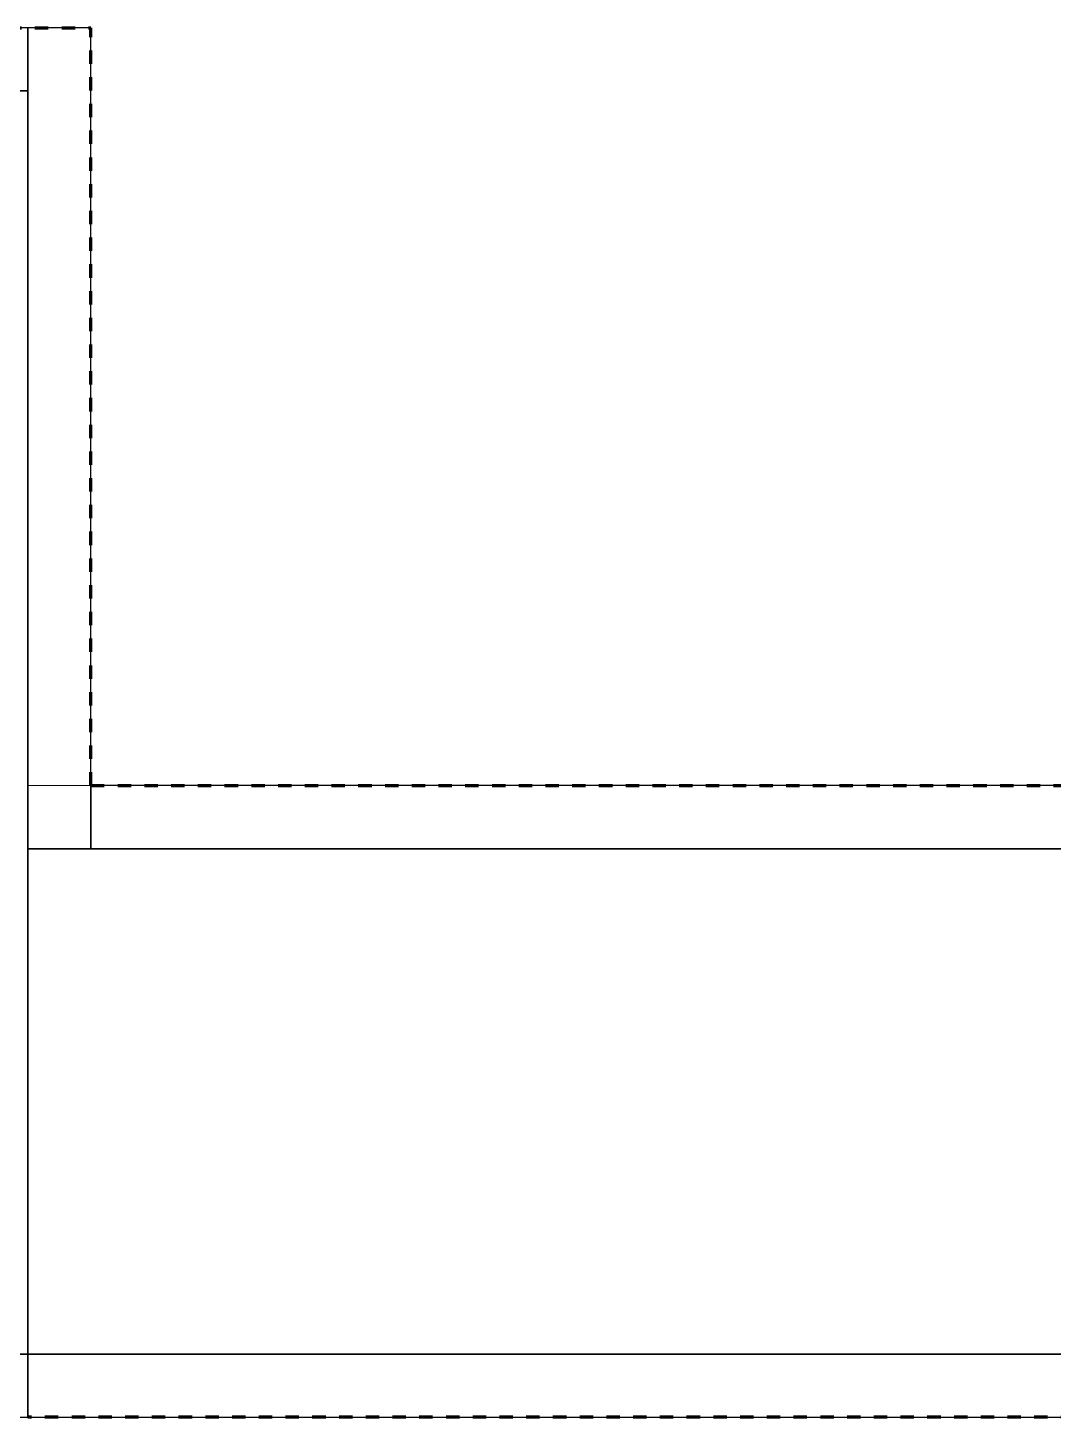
# Model space of a CAD drawing. Header units: millimetres. Extents: x -5300 to 98858, y -5196 to 93886.
# Drawn here: x 15750 to 15993.5, y 46335 to 46665 of the extents above; entities that cross this region are included whole.
import ezdxf

# ---------------------------------------------------------------- set-up
doc = ezdxf.new("R2010")
doc.units = ezdxf.units.MM
doc.linetypes.add('Штрих', pattern=[6.35, 3.175, -3.175])
doc.linetypes.add('Штрих_2_', pattern=[6.35, 3.175, -3.175])
for name, color, linetype, lineweight, true_color in [('_Разделитель помещений_', 4, 'Штрих', 70, 0x00ffff), ('Колонны', 7, 'Continuous', 18, 0x7f7f7f), ('Обобщенные модели', 7, 'Continuous', 18, 0x7f7f7f), ('Стены', 7, 'Continuous', 18, 0x7f7f7f), ('Стены разрез', 7, 'Continuous', 50, 0x7f7f7f)]:
    doc.layers.add(name, color=color, linetype=linetype, lineweight=lineweight, true_color=true_color)

# ---------------------------------------------------------------- blocks, each defined once
blk = doc.blocks.new('СТ_ВОКОЛ-006 41465 - СТ_ВОКОЛ-006 2-241596-Подвал')
at = {"layer": 'Стены', "color": 254, "true_color": 0xd4d4d4}
blk.add_line((15250, 46350), (15750, 46350), dxfattribs=at)
blk = doc.blocks.new('СТ_ВОКОЛ-006 41465 - СТ_ВОКОЛ-006 41465-241593-Подвал')
at = {"layer": 'Стены', "color": 254, "true_color": 0xd4d4d4}
for p, q in [((15250, 46350), (15250, 46350)), ((15750, 46350), (15750, 46350)), ((15250, 46335), (15250, 46335)), ((15750, 46335), (15750, 46335))]:
    blk.add_line(p, q, dxfattribs=at)
at = {"layer": 'Стены разрез', "color": 254, "lineweight": 25, "true_color": 0xd4d4d4}
for p, q in [((15250, 46350), (15250, 46335)), ((15750, 46350), (15250, 46350)), ((15750, 46335), (15750, 46350)), ((15250, 46335), (15750, 46335))]:
    blk.add_line(p, q, dxfattribs=at)
blk.add_blockref('СТ_ВОКОЛ-006 41465 - СТ_ВОКОЛ-006 2-241596-Подвал', (0, 0))
blk = doc.blocks.new('СТ_ВОКОЛ-007 41573 - СТ_ВОКОЛ-007 2-241612-Подвал')
at = {"layer": 'Стены', "color": 254, "true_color": 0xd4d4d4}
blk.add_line((15750, 46350), (15750, 46650), dxfattribs=at)
blk = doc.blocks.new('СТ_ВОКОЛ-007 41573 - СТ_ВОКОЛ-007 41573-241609-Подвал')
at = {"layer": 'Стены', "color": 254, "true_color": 0xd4d4d4}
for p, q in [((15750, 46665), (15750, 46665)), ((15765, 46665), (15765, 46665)), ((15750, 46470), (15750, 46470)), ((15765, 46470), (15765, 46470))]:
    blk.add_line(p, q, dxfattribs=at)
at = {"layer": 'Стены разрез', "color": 254, "lineweight": 25, "true_color": 0xd4d4d4}
for p, q in [((15765, 46665), (15750, 46665)), ((15750, 46665), (15750, 46470)), ((15765, 46470), (15765, 46665)), ((15750, 46470), (15765, 46470))]:
    blk.add_line(p, q, dxfattribs=at)
blk.add_blockref('СТ_ВОКОЛ-007 41573 - СТ_ВОКОЛ-007 2-241612-Подвал', (0, 0))
blk = doc.blocks.new('СТ_ВОКОЛ-008 41738 - СТ_ВОКОЛ-008 2-241628-Подвал')
at = {"layer": 'Стены', "color": 254, "true_color": 0xd4d4d4}
blk.add_line((15750, 46650), (15250, 46650), dxfattribs=at)
blk = doc.blocks.new('СТ_ВОКОЛ-008 41738 - СТ_ВОКОЛ-008 41738-241625-Подвал')
at = {"layer": 'Стены', "color": 254, "true_color": 0xd4d4d4}
for p, q in [((15235, 46665), (15235, 46665)), ((15250, 46665), (15250, 46665)), ((15470, 46665), (15470, 46665)), ((15750, 46665), (15750, 46665)), ((15235, 46650), (15235, 46650)), ((15250, 46650), (15250, 46650)), ((15470, 46650), (15470, 46650)), ((15750, 46650), (15750, 46650))]:
    blk.add_line(p, q, dxfattribs=at)
at = {"layer": 'Стены разрез', "color": 254, "lineweight": 25, "true_color": 0xd4d4d4}
for p, q in [((15235, 46665), (15235, 46650)), ((15250, 46665), (15235, 46665)), ((15250, 46650), (15250, 46665)), ((15470, 46665), (15470, 46650)), ((15750, 46665), (15470, 46665)), ((15750, 46650), (15750, 46665)), ((15235, 46650), (15250, 46650)), ((15470, 46650), (15750, 46650))]:
    blk.add_line(p, q, dxfattribs=at)
blk.add_blockref('СТ_ВОКОЛ-008 41738 - СТ_ВОКОЛ-008 2-241628-Подвал', (0, 0))
blk = doc.blocks.new('СТВ_Перегородка_Кирпич 171644 - СТВ_Перегородка_Кирпич 2-247667-Подвал')
at = {"layer": 'Стены', "color": 254, "true_color": 0xd4d4d4}
blk.add_line((15750, 46350), (21250, 46350), dxfattribs=at)
blk = doc.blocks.new('СТВ_Перегородка_Кирпич 171644 - СТВ_Перегородка_Кирпич 171644-247664-Подвал')
at = {"layer": 'Стены', "color": 254, "true_color": 0xd4d4d4}
for p, q in [((15750, 46485), (15750, 46485)), ((15750, 46485), (15765, 46485)), ((15750, 46470), (15750, 46485)), ((15765, 46485), (15765, 46485)), ((15765, 46470), (15765, 46485)), ((15750, 46470), (15750, 46470)), ((15765, 46470), (15750, 46470)), ((15750, 46470), (15750, 46470)), ((15765, 46470), (15765, 46470)), ((15750, 46350), (15750, 46350)), ((15750, 46350), (15750, 46350)), ((15750, 46335), (15750, 46335))]:
    blk.add_line(p, q, dxfattribs=at)
at = {"layer": 'Стены разрез', "color": 254, "lineweight": 25, "true_color": 0xd4d4d4}
for p, q in [((17480, 46485), (15765, 46485)), ((15765, 46485), (15765, 46470)), ((21250, 46470), (15750, 46470)), ((15750, 46470), (15750, 46350)), ((15765, 46470), (17480, 46470)), ((21250, 46350), (15750, 46350)), ((15750, 46350), (15750, 46335)), ((15750, 46350), (21250, 46350)), ((15750, 46335), (21250, 46335))]:
    blk.add_line(p, q, dxfattribs=at)
blk.add_blockref('СТВ_Перегородка_Кирпич 171644 - СТВ_Перегородка_Кирпич 2-247667-Подвал', (0, 0))
blk = doc.blocks.new('ПОТ-2_3_0 - ПОТ-2_3_0-249938-Подвал')
at = {"layer": 'Обобщенные модели', "color": 254, "true_color": 0xd4d4d4}
for p, q in [((15485, 46665), (15765, 46665)), ((15765, 46665), (15485, 46665)), ((15765, 46665), (15765, 46485)), ((15765, 46485), (15765, 46665)), ((15765, 46665), (15765, 46665)), ((15765, 46485), (17465, 46485)), ((17465, 46485), (15765, 46485)), ((15765, 46485), (15765, 46485))]:
    blk.add_line(p, q, dxfattribs=at)
blk = doc.blocks.new('КОЛ-004 500х300 500 x 300 41344 - КОЛ-004 500х300 500 x 300 41344-384633-Подвал')
at = {"layer": 'Колонны', "color": 254, "lineweight": 25, "true_color": 0xd4d4d4}
for p, q in [((250, 150), (-250, 150)), ((-250, 150), (-250, -150)), ((250, -150), (250, 150)), ((-250, -150), (250, -150))]:
    blk.add_line(p, q, dxfattribs=at)
at = {"layer": 'Колонны', "color": 254, "true_color": 0xd4d4d4}
for p, q in [((-250, 150), (-250, 150)), ((250, 150), (250, 150)), ((-250, -150), (-250, -150)), ((250, -150), (250, -150))]:
    blk.add_line(p, q, dxfattribs=at)

msp = doc.modelspace()

# ---------------------------------------------------------------- linework, layer by layer
at = {"layer": '_Разделитель помещений_', "color": 131, "linetype": 'Штрих_2_', "true_color": 0xaaffff}
for p, q in [((15485, 46665), (15765, 46665)), ((15765, 46485), (15765, 46665)), ((15765, 46485), (17465, 46485)), ((21250, 46335), (15750, 46335))]:
    msp.add_line(p, q, dxfattribs=at)

# ---------------------------------------------------------------- block references
at = {"layer": 'Колонны', "color": 254, "true_color": 0xd4d4d4}
msp.add_blockref('КОЛ-004 500х300 500 x 300 41344 - КОЛ-004 500х300 500 x 300 41344-384633-Подвал', (15500, 46500), dxfattribs=at)
at = {"layer": 'Обобщенные модели', "color": 254, "true_color": 0xd4d4d4}
msp.add_blockref('ПОТ-2_3_0 - ПОТ-2_3_0-249938-Подвал', (0, 0), dxfattribs=at)
at = {"layer": 'Стены', "color": 254, "true_color": 0xd4d4d4}
for name in ['СТ_ВОКОЛ-008 41738 - СТ_ВОКОЛ-008 41738-241625-Подвал', 'СТ_ВОКОЛ-007 41573 - СТ_ВОКОЛ-007 41573-241609-Подвал', 'СТВ_Перегородка_Кирпич 171644 - СТВ_Перегородка_Кирпич 171644-247664-Подвал', 'СТ_ВОКОЛ-006 41465 - СТ_ВОКОЛ-006 41465-241593-Подвал']:
    msp.add_blockref(name, (0, 0), dxfattribs=at)

doc.saveas('drawing.dxf')
